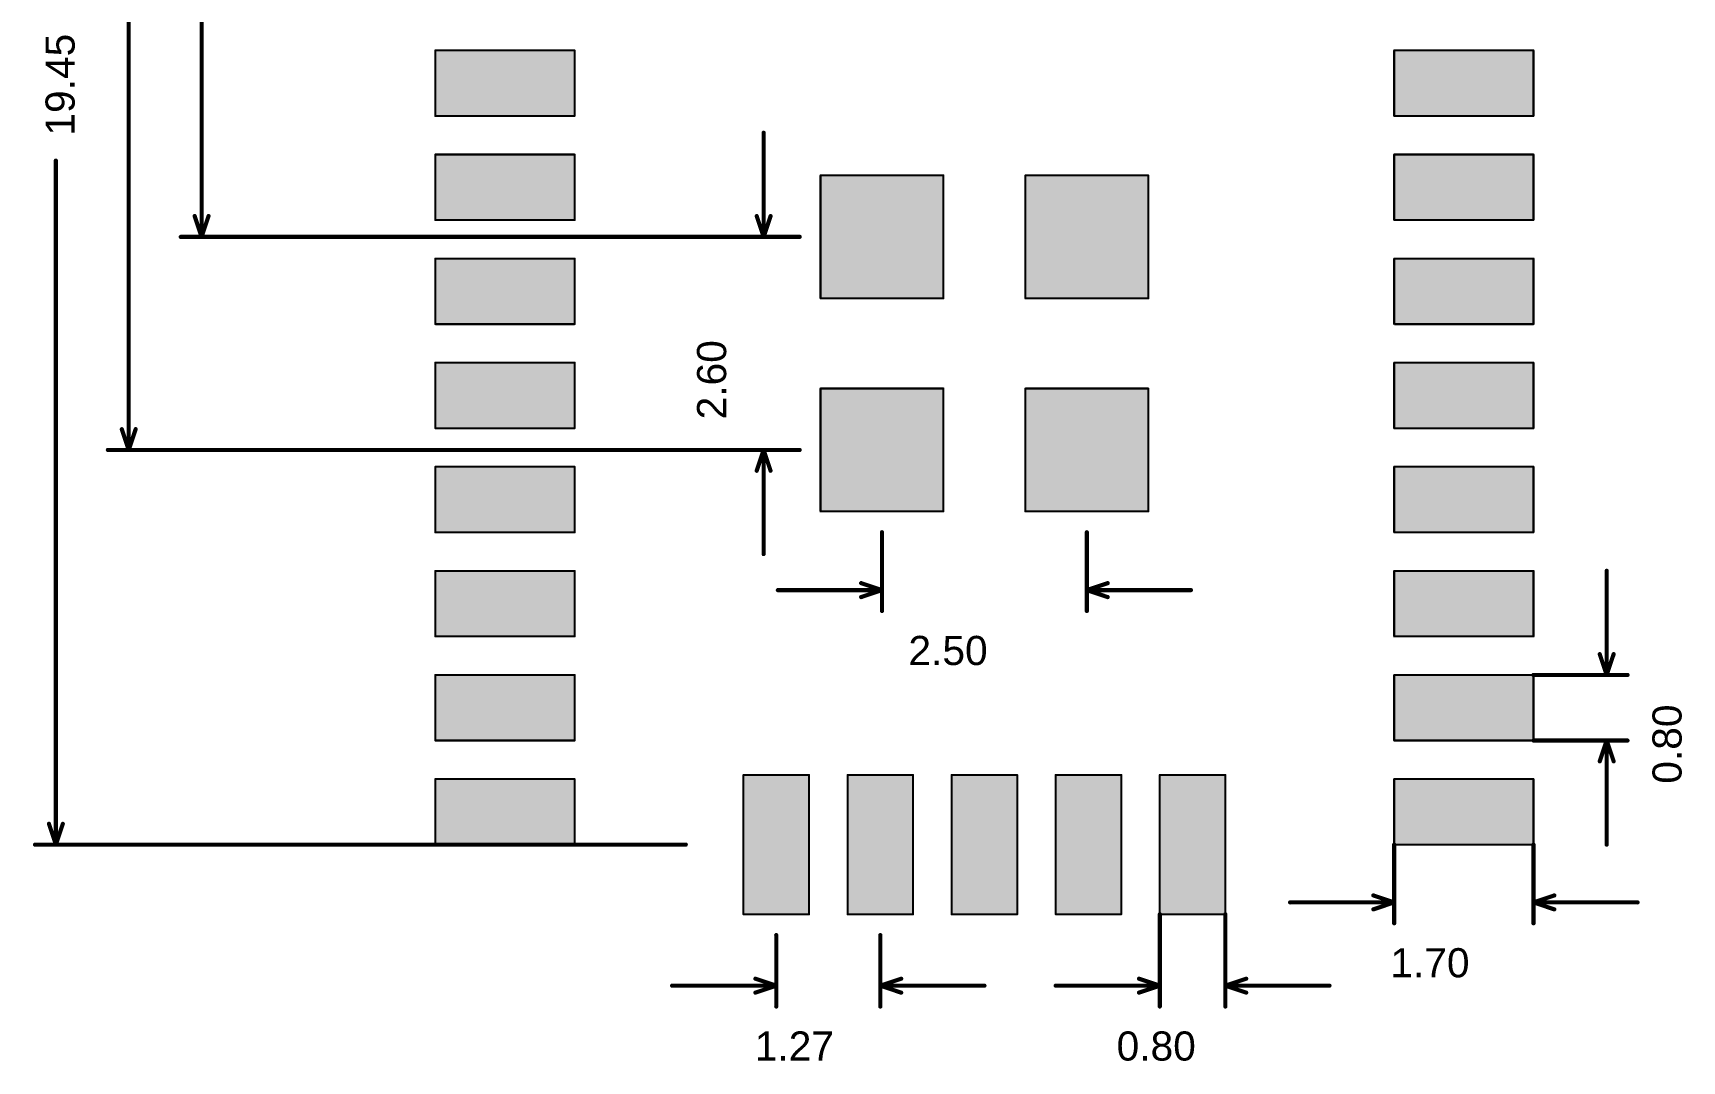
# Model space of a CAD drawing. Header units: inches. Extents: x -5.4 to 14.8, y -22.9 to 3.6.
# Drawn here: x -5.36 to 14.76, y -22.89 to -10.35 of the extents above; entities that cross this region are included whole.
import ezdxf

# ---------------------------------------------------------------- set-up
doc = ezdxf.new("R2010")
doc.units = ezdxf.units.IN
doc.layers.add('Mechanical 16', color=56, linetype='Continuous')
doc.layers.add('Top Layer', color=1, linetype='Continuous')
doc.styles.add('Arial', font='', dxfattribs={"height": 0.2})
doc.styles.get('Arial').set_extended_font_data('Arial')

msp = doc.modelspace()

# ---------------------------------------------------------------- hatches: boundary and pattern name
at = {"layer": 'Top Layer'}
for points in [[(-0.45, -10.56), (1.25, -10.56), (1.25, -11.36), (-0.45, -11.36)], [(12.95, -11.36), (11.25, -11.36), (11.25, -10.56), (12.95, -10.56)], [(-0.45, -11.83), (1.25, -11.83), (1.25, -12.63), (-0.45, -12.63)], [(12.95, -12.63), (11.25, -12.63), (11.25, -11.83), (12.95, -11.83)], [(4.25, -12.085), (5.75, -12.085), (5.75, -13.585), (4.25, -13.585)], [(6.75, -12.085), (8.25, -12.085), (8.25, -13.585), (6.75, -13.585)], [(-0.45, -13.1), (1.25, -13.1), (1.25, -13.9), (-0.45, -13.9)], [(12.95, -13.9), (11.25, -13.9), (11.25, -13.1), (12.95, -13.1)], [(-0.45, -14.37), (1.25, -14.37), (1.25, -15.17), (-0.45, -15.17)], [(12.95, -15.17), (11.25, -15.17), (11.25, -14.37), (12.95, -14.37)], [(4.25, -14.685), (5.75, -14.685), (5.75, -16.185), (4.25, -16.185)], [(6.75, -14.685), (8.25, -14.685), (8.25, -16.185), (6.75, -16.185)], [(-0.45, -15.64), (1.25, -15.64), (1.25, -16.44), (-0.45, -16.44)], [(12.95, -16.44), (11.25, -16.44), (11.25, -15.64), (12.95, -15.64)], [(-0.45, -16.91), (1.25, -16.91), (1.25, -17.71), (-0.45, -17.71)], [(12.95, -17.71), (11.25, -17.71), (11.25, -16.91), (12.95, -16.91)], [(-0.45, -18.18), (1.25, -18.18), (1.25, -18.98), (-0.45, -18.98)], [(12.95, -18.98), (11.25, -18.98), (11.25, -18.18), (12.95, -18.18)], [(-0.45, -19.45), (1.25, -19.45), (1.25, -20.25), (-0.45, -20.25)], [(3.31, -21.1), (3.31, -19.4), (4.11, -19.4), (4.11, -21.1)], [(4.58, -21.1), (4.58, -19.4), (5.38, -19.4), (5.38, -21.1)], [(5.85, -21.1), (5.85, -19.4), (6.65, -19.4), (6.65, -21.1)], [(7.12, -21.1), (7.12, -19.4), (7.92, -19.4), (7.92, -21.1)], [(8.39, -21.1), (8.39, -19.4), (9.19, -19.4), (9.19, -21.1)], [(12.95, -20.25), (11.25, -20.25), (11.25, -19.45), (12.95, -19.45)]]:
    msp.add_hatch(color=1, dxfattribs=at).paths.add_polyline_path(points)

# ---------------------------------------------------------------- linework, layer by layer
at = {"layer": 'Mechanical 16'}
for points, const_width in [([(-3.302, -12.835), (-3.302, -8.197)], 0.0508), ([(-4.191, -15.435), (-4.191, -9.497)], 0.0508), ([(-0.45, -11.36), (-0.45, -10.56)], 0.025), ([(-0.45, -10.56), (1.25, -10.56)], 0.025), ([(1.25, -11.36), (1.25, -10.56)], 0.025), ([(11.25, -10.56), (12.95, -10.56)], 0.025), ([(11.25, -11.36), (11.25, -10.56)], 0.025), ([(12.95, -11.36), (12.95, -10.56)], 0.025), ([(-0.45, -11.36), (1.25, -11.36)], 0.025), ([(11.25, -11.36), (12.95, -11.36)], 0.025), ([(3.556, -12.835), (3.556, -11.565)], 0.0508), ([(-0.45, -12.63), (-0.45, -11.83)], 0.025), ([(-0.45, -11.83), (1.25, -11.83)], 0.025), ([(1.25, -12.63), (1.25, -11.83)], 0.025), ([(11.25, -11.83), (12.95, -11.83)], 0.025), ([(11.25, -12.63), (11.25, -11.83)], 0.025), ([(12.95, -12.63), (12.95, -11.83)], 0.025), ([(-5.08, -20.25), (-5.08, -11.905)], 0.0508), ([(4.25, -12.085), (5.75, -12.085)], 0.025), ([(4.25, -13.585), (4.25, -12.085)], 0.025), ([(5.75, -13.585), (5.75, -12.085)], 0.025), ([(6.75, -13.585), (6.75, -12.085)], 0.025), ([(6.75, -12.085), (8.25, -12.085)], 0.025), ([(8.25, -13.585), (8.25, -12.085)], 0.025), ([(-3.387, -12.581), (-3.302, -12.835)], 0.0508), ([(-3.302, -12.835), (-3.217, -12.581)], 0.0508), ([(-0.45, -12.63), (1.25, -12.63)], 0.025), ([(3.471, -12.581), (3.556, -12.835)], 0.0508), ([(3.556, -12.835), (3.641, -12.581)], 0.0508), ([(11.25, -12.63), (12.95, -12.63)], 0.025), ([(-3.556, -12.835), (3.996, -12.835)], 0.0508), ([(3.302, -12.835), (3.996, -12.835)], 0.0508), ([(-0.45, -13.9), (-0.45, -13.1)], 0.025), ([(-0.45, -13.1), (1.25, -13.1)], 0.025), ([(1.25, -13.9), (1.25, -13.1)], 0.025), ([(11.25, -13.1), (12.95, -13.1)], 0.025), ([(11.25, -13.9), (11.25, -13.1)], 0.025), ([(12.95, -13.9), (12.95, -13.1)], 0.025), ([(4.25, -13.585), (5.75, -13.585)], 0.025), ([(6.75, -13.585), (8.25, -13.585)], 0.025), ([(-0.45, -13.9), (1.25, -13.9)], 0.025), ([(11.25, -13.9), (12.95, -13.9)], 0.025), ([(-0.45, -15.17), (-0.45, -14.37)], 0.025), ([(-0.45, -14.37), (1.25, -14.37)], 0.025), ([(1.25, -15.17), (1.25, -14.37)], 0.025), ([(11.25, -14.37), (12.95, -14.37)], 0.025), ([(11.25, -15.17), (11.25, -14.37)], 0.025), ([(12.95, -15.17), (12.95, -14.37)], 0.025), ([(4.25, -16.185), (4.25, -14.685)], 0.025), ([(4.25, -14.685), (5.75, -14.685)], 0.025), ([(5.75, -16.185), (5.75, -14.685)], 0.025), ([(6.75, -16.185), (6.75, -14.685)], 0.025), ([(6.75, -14.685), (8.25, -14.685)], 0.025), ([(8.25, -16.185), (8.25, -14.685)], 0.025), ([(-4.276, -15.181), (-4.191, -15.435)], 0.0508), ([(-4.191, -15.435), (-4.106, -15.181)], 0.0508), ([(-0.45, -15.17), (1.25, -15.17)], 0.025), ([(11.25, -15.17), (12.95, -15.17)], 0.025), ([(-4.445, -15.435), (3.996, -15.435)], 0.0508), ([(3.302, -15.435), (3.996, -15.435)], 0.0508), ([(3.471, -15.689), (3.556, -15.435)], 0.0508), ([(3.556, -16.705), (3.556, -15.435)], 0.0508), ([(3.556, -15.435), (3.641, -15.689)], 0.0508), ([(-0.45, -16.44), (-0.45, -15.64)], 0.025), ([(-0.45, -15.64), (1.25, -15.64)], 0.025), ([(1.25, -16.44), (1.25, -15.64)], 0.025), ([(11.25, -15.64), (12.95, -15.64)], 0.025), ([(11.25, -16.44), (11.25, -15.64)], 0.025), ([(12.95, -16.44), (12.95, -15.64)], 0.025), ([(4.25, -16.185), (5.75, -16.185)], 0.025), ([(6.75, -16.185), (8.25, -16.185)], 0.025), ([(-0.45, -16.44), (1.25, -16.44)], 0.025), ([(5, -17.399), (5, -16.439)], 0.0508), ([(7.5, -17.399), (7.5, -16.439)], 0.0508), ([(11.25, -16.44), (12.95, -16.44)], 0.025), ([(-0.45, -17.71), (-0.45, -16.91)], 0.025), ([(-0.45, -16.91), (1.25, -16.91)], 0.025), ([(1.25, -17.71), (1.25, -16.91)], 0.025), ([(11.25, -16.91), (12.95, -16.91)], 0.025), ([(11.25, -17.71), (11.25, -16.91)], 0.025), ([(12.95, -17.71), (12.95, -16.91)], 0.025), ([(13.843, -18.18), (13.843, -16.91)], 0.0508), ([(4.746, -17.06), (5, -17.145)], 0.0508), ([(7.5, -17.145), (7.754, -17.06)], 0.0508), ([(3.73, -17.145), (5, -17.145)], 0.0508), ([(4.746, -17.23), (5, -17.145)], 0.0508), ([(7.5, -17.145), (8.77, -17.145)], 0.0508), ([(7.5, -17.145), (7.754, -17.23)], 0.0508), ([(-0.45, -17.71), (1.25, -17.71)], 0.025), ([(11.25, -17.71), (12.95, -17.71)], 0.025), ([(13.758, -17.926), (13.843, -18.18)], 0.0508), ([(13.843, -18.18), (13.928, -17.926)], 0.0508), ([(-0.45, -18.98), (-0.45, -18.18)], 0.025), ([(-0.45, -18.18), (1.25, -18.18)], 0.025), ([(1.25, -18.98), (1.25, -18.18)], 0.025), ([(11.25, -18.18), (12.95, -18.18)], 0.025), ([(11.25, -18.98), (11.25, -18.18)], 0.025), ([(12.95, -18.18), (14.097, -18.18)], 0.0508), ([(12.95, -18.98), (12.95, -18.18)], 0.025), ([(-0.45, -18.98), (1.25, -18.98)], 0.025), ([(11.25, -18.98), (12.95, -18.98)], 0.025), ([(12.95, -18.98), (14.097, -18.98)], 0.0508), ([(13.758, -19.234), (13.843, -18.98)], 0.0508), ([(13.843, -20.25), (13.843, -18.98)], 0.0508), ([(13.843, -18.98), (13.928, -19.234)], 0.0508), ([(-0.45, -20.25), (-0.45, -19.45)], 0.025), ([(-0.45, -19.45), (1.25, -19.45)], 0.025), ([(1.25, -20.25), (1.25, -19.45)], 0.025), ([(3.31, -21.1), (3.31, -19.4)], 0.025), ([(3.31, -19.4), (4.11, -19.4)], 0.025), ([(4.11, -21.1), (4.11, -19.4)], 0.025), ([(4.58, -21.1), (4.58, -19.4)], 0.025), ([(4.58, -19.4), (5.38, -19.4)], 0.025), ([(5.38, -21.1), (5.38, -19.4)], 0.025), ([(5.85, -21.1), (5.85, -19.4)], 0.025), ([(5.85, -19.4), (6.65, -19.4)], 0.025), ([(6.65, -21.1), (6.65, -19.4)], 0.025), ([(7.12, -21.1), (7.12, -19.4)], 0.025), ([(7.12, -19.4), (7.92, -19.4)], 0.025), ([(7.92, -21.1), (7.92, -19.4)], 0.025), ([(8.39, -21.1), (8.39, -19.4)], 0.025), ([(8.39, -19.4), (9.19, -19.4)], 0.025), ([(9.19, -21.1), (9.19, -19.4)], 0.025), ([(11.25, -19.45), (12.95, -19.45)], 0.025), ([(11.25, -20.25), (11.25, -19.45)], 0.025), ([(12.95, -20.25), (12.95, -19.45)], 0.025), ([(-5.165, -19.996), (-5.08, -20.25)], 0.0508), ([(-5.08, -20.25), (-4.995, -19.996)], 0.0508), ([(-5.334, -20.25), (2.606, -20.25)], 0.0508), ([(-0.45, -20.25), (1.25, -20.25)], 0.025), ([(11.25, -21.209), (11.25, -20.25)], 0.0508), ([(11.25, -20.25), (12.95, -20.25)], 0.025), ([(12.95, -21.209), (12.95, -20.25)], 0.0508), ([(10.996, -20.87), (11.25, -20.955)], 0.0508), ([(12.95, -20.955), (13.204, -20.87)], 0.0508), ([(3.31, -21.1), (4.11, -21.1)], 0.025), ([(4.58, -21.1), (5.38, -21.1)], 0.025), ([(5.85, -21.1), (6.65, -21.1)], 0.025), ([(7.12, -21.1), (7.92, -21.1)], 0.025), ([(8.39, -22.225), (8.39, -21.1)], 0.0508), ([(8.39, -21.1), (9.19, -21.1)], 0.025), ([(9.19, -22.225), (9.19, -21.1)], 0.0508), ([(9.98, -20.955), (11.25, -20.955)], 0.0508), ([(10.996, -21.04), (11.25, -20.955)], 0.0508), ([(12.95, -20.955), (14.22, -20.955)], 0.0508), ([(12.95, -20.955), (13.204, -21.04)], 0.0508), ([(3.71, -22.225), (3.71, -21.354)], 0.0508), ([(4.98, -22.225), (4.98, -21.354)], 0.0508), ([(3.456, -21.886), (3.71, -21.971)], 0.0508), ([(4.98, -21.971), (5.234, -21.886)], 0.0508), ([(8.136, -21.886), (8.39, -21.971)], 0.0508), ([(9.19, -21.971), (9.444, -21.886)], 0.0508), ([(2.44, -21.971), (3.71, -21.971)], 0.0508), ([(3.456, -22.056), (3.71, -21.971)], 0.0508), ([(4.98, -21.971), (6.25, -21.971)], 0.0508), ([(4.98, -21.971), (5.234, -22.056)], 0.0508), ([(7.12, -21.971), (8.39, -21.971)], 0.0508), ([(8.136, -22.056), (8.39, -21.971)], 0.0508), ([(9.19, -21.971), (10.46, -21.971)], 0.0508), ([(9.19, -21.971), (9.444, -22.056)], 0.0508)]:
    msp.add_lwpolyline(points, dxfattribs=dict(at, const_width=const_width))
for points, const_width in [([(-0.456, -10.56, 1), (-0.444, -10.56, 1)], 0.0125), ([(-0.456, -10.56, 1), (-0.444, -10.56, 1)], 0.0125), ([(1.244, -10.56, 1), (1.256, -10.56, 1)], 0.0125), ([(1.244, -10.56, 1), (1.256, -10.56, 1)], 0.0125), ([(11.244, -10.56, 1), (11.256, -10.56, 1)], 0.0125), ([(11.244, -10.56, 1), (11.256, -10.56, 1)], 0.0125), ([(12.944, -10.56, 1), (12.956, -10.56, 1)], 0.0125), ([(12.944, -10.56, 1), (12.956, -10.56, 1)], 0.0125), ([(-0.456, -11.36, 1), (-0.444, -11.36, 1)], 0.0125), ([(-0.456, -11.36, 1), (-0.444, -11.36, 1)], 0.0125), ([(1.244, -11.36, 1), (1.256, -11.36, 1)], 0.0125), ([(1.244, -11.36, 1), (1.256, -11.36, 1)], 0.0125), ([(11.244, -11.36, 1), (11.256, -11.36, 1)], 0.0125), ([(11.244, -11.36, 1), (11.256, -11.36, 1)], 0.0125), ([(12.944, -11.36, 1), (12.956, -11.36, 1)], 0.0125), ([(12.944, -11.36, 1), (12.956, -11.36, 1)], 0.0125), ([(3.543, -11.565, 1), (3.569, -11.565, 1)], 0.0254), ([(-0.456, -11.83, 1), (-0.444, -11.83, 1)], 0.0125), ([(-0.456, -11.83, 1), (-0.444, -11.83, 1)], 0.0125), ([(1.244, -11.83, 1), (1.256, -11.83, 1)], 0.0125), ([(1.244, -11.83, 1), (1.256, -11.83, 1)], 0.0125), ([(11.244, -11.83, 1), (11.256, -11.83, 1)], 0.0125), ([(11.244, -11.83, 1), (11.256, -11.83, 1)], 0.0125), ([(12.944, -11.83, 1), (12.956, -11.83, 1)], 0.0125), ([(12.944, -11.83, 1), (12.956, -11.83, 1)], 0.0125), ([(-5.093, -11.905, 1), (-5.067, -11.905, 1)], 0.0254), ([(4.244, -12.085, 1), (4.256, -12.085, 1)], 0.0125), ([(4.244, -12.085, 1), (4.256, -12.085, 1)], 0.0125), ([(5.744, -12.085, 1), (5.756, -12.085, 1)], 0.0125), ([(5.744, -12.085, 1), (5.756, -12.085, 1)], 0.0125), ([(6.744, -12.085, 1), (6.756, -12.085, 1)], 0.0125), ([(6.744, -12.085, 1), (6.756, -12.085, 1)], 0.0125), ([(8.244, -12.085, 1), (8.256, -12.085, 1)], 0.0125), ([(8.244, -12.085, 1), (8.256, -12.085, 1)], 0.0125), ([(-3.399, -12.581, 1), (-3.374, -12.581, 1)], 0.0254), ([(-3.23, -12.581, 1), (-3.205, -12.581, 1)], 0.0254), ([(-0.456, -12.63, 1), (-0.444, -12.63, 1)], 0.0125), ([(-0.456, -12.63, 1), (-0.444, -12.63, 1)], 0.0125), ([(1.244, -12.63, 1), (1.256, -12.63, 1)], 0.0125), ([(1.244, -12.63, 1), (1.256, -12.63, 1)], 0.0125), ([(3.459, -12.581, 1), (3.484, -12.581, 1)], 0.0254), ([(3.628, -12.581, 1), (3.653, -12.581, 1)], 0.0254), ([(11.244, -12.63, 1), (11.256, -12.63, 1)], 0.0125), ([(11.244, -12.63, 1), (11.256, -12.63, 1)], 0.0125), ([(12.944, -12.63, 1), (12.956, -12.63, 1)], 0.0125), ([(12.944, -12.63, 1), (12.956, -12.63, 1)], 0.0125), ([(-3.569, -12.835, 1), (-3.543, -12.835, 1)], 0.0254), ([(-3.315, -12.835, 1), (-3.289, -12.835, 1)], 0.0254), ([(-3.315, -12.835, 1), (-3.289, -12.835, 1)], 0.0254), ([(-3.315, -12.835, 1), (-3.289, -12.835, 1)], 0.0254), ([(3.289, -12.835, 1), (3.315, -12.835, 1)], 0.0254), ([(3.543, -12.835, 1), (3.569, -12.835, 1)], 0.0254), ([(3.543, -12.835, 1), (3.569, -12.835, 1)], 0.0254), ([(3.543, -12.835, 1), (3.569, -12.835, 1)], 0.0254), ([(3.983, -12.835, 1), (4.009, -12.835, 1)], 0.0254), ([(3.983, -12.835, 1), (4.009, -12.835, 1)], 0.0254), ([(-0.456, -13.1, 1), (-0.444, -13.1, 1)], 0.0125), ([(-0.456, -13.1, 1), (-0.444, -13.1, 1)], 0.0125), ([(1.244, -13.1, 1), (1.256, -13.1, 1)], 0.0125), ([(1.244, -13.1, 1), (1.256, -13.1, 1)], 0.0125), ([(11.244, -13.1, 1), (11.256, -13.1, 1)], 0.0125), ([(11.244, -13.1, 1), (11.256, -13.1, 1)], 0.0125), ([(12.944, -13.1, 1), (12.956, -13.1, 1)], 0.0125), ([(12.944, -13.1, 1), (12.956, -13.1, 1)], 0.0125), ([(4.244, -13.585, 1), (4.256, -13.585, 1)], 0.0125), ([(4.244, -13.585, 1), (4.256, -13.585, 1)], 0.0125), ([(5.744, -13.585, 1), (5.756, -13.585, 1)], 0.0125), ([(5.744, -13.585, 1), (5.756, -13.585, 1)], 0.0125), ([(6.744, -13.585, 1), (6.756, -13.585, 1)], 0.0125), ([(6.744, -13.585, 1), (6.756, -13.585, 1)], 0.0125), ([(8.244, -13.585, 1), (8.256, -13.585, 1)], 0.0125), ([(8.244, -13.585, 1), (8.256, -13.585, 1)], 0.0125), ([(-0.456, -13.9, 1), (-0.444, -13.9, 1)], 0.0125), ([(-0.456, -13.9, 1), (-0.444, -13.9, 1)], 0.0125), ([(1.244, -13.9, 1), (1.256, -13.9, 1)], 0.0125), ([(1.244, -13.9, 1), (1.256, -13.9, 1)], 0.0125), ([(11.244, -13.9, 1), (11.256, -13.9, 1)], 0.0125), ([(11.244, -13.9, 1), (11.256, -13.9, 1)], 0.0125), ([(12.944, -13.9, 1), (12.956, -13.9, 1)], 0.0125), ([(12.944, -13.9, 1), (12.956, -13.9, 1)], 0.0125), ([(-0.456, -14.37, 1), (-0.444, -14.37, 1)], 0.0125), ([(-0.456, -14.37, 1), (-0.444, -14.37, 1)], 0.0125), ([(1.244, -14.37, 1), (1.256, -14.37, 1)], 0.0125), ([(1.244, -14.37, 1), (1.256, -14.37, 1)], 0.0125), ([(11.244, -14.37, 1), (11.256, -14.37, 1)], 0.0125), ([(11.244, -14.37, 1), (11.256, -14.37, 1)], 0.0125), ([(12.944, -14.37, 1), (12.956, -14.37, 1)], 0.0125), ([(12.944, -14.37, 1), (12.956, -14.37, 1)], 0.0125), ([(4.244, -14.685, 1), (4.256, -14.685, 1)], 0.0125), ([(4.244, -14.685, 1), (4.256, -14.685, 1)], 0.0125), ([(5.744, -14.685, 1), (5.756, -14.685, 1)], 0.0125), ([(5.744, -14.685, 1), (5.756, -14.685, 1)], 0.0125), ([(6.744, -14.685, 1), (6.756, -14.685, 1)], 0.0125), ([(6.744, -14.685, 1), (6.756, -14.685, 1)], 0.0125), ([(8.244, -14.685, 1), (8.256, -14.685, 1)], 0.0125), ([(8.244, -14.685, 1), (8.256, -14.685, 1)], 0.0125), ([(-4.288, -15.181, 1), (-4.263, -15.181, 1)], 0.0254), ([(-4.119, -15.181, 1), (-4.094, -15.181, 1)], 0.0254), ([(-0.456, -15.17, 1), (-0.444, -15.17, 1)], 0.0125), ([(-0.456, -15.17, 1), (-0.444, -15.17, 1)], 0.0125), ([(1.244, -15.17, 1), (1.256, -15.17, 1)], 0.0125), ([(1.244, -15.17, 1), (1.256, -15.17, 1)], 0.0125), ([(11.244, -15.17, 1), (11.256, -15.17, 1)], 0.0125), ([(11.244, -15.17, 1), (11.256, -15.17, 1)], 0.0125), ([(12.944, -15.17, 1), (12.956, -15.17, 1)], 0.0125), ([(12.944, -15.17, 1), (12.956, -15.17, 1)], 0.0125), ([(-4.458, -15.435, 1), (-4.432, -15.435, 1)], 0.0254), ([(-4.204, -15.435, 1), (-4.178, -15.435, 1)], 0.0254), ([(-4.204, -15.435, 1), (-4.178, -15.435, 1)], 0.0254), ([(-4.204, -15.435, 1), (-4.178, -15.435, 1)], 0.0254), ([(3.289, -15.435, 1), (3.315, -15.435, 1)], 0.0254), ([(3.543, -15.435, 1), (3.569, -15.435, 1)], 0.0254), ([(3.543, -15.435, 1), (3.569, -15.435, 1)], 0.0254), ([(3.543, -15.435, 1), (3.569, -15.435, 1)], 0.0254), ([(3.983, -15.435, 1), (4.009, -15.435, 1)], 0.0254), ([(3.983, -15.435, 1), (4.009, -15.435, 1)], 0.0254), ([(-0.456, -15.64, 1), (-0.444, -15.64, 1)], 0.0125), ([(-0.456, -15.64, 1), (-0.444, -15.64, 1)], 0.0125), ([(1.244, -15.64, 1), (1.256, -15.64, 1)], 0.0125), ([(1.244, -15.64, 1), (1.256, -15.64, 1)], 0.0125), ([(3.459, -15.689, 1), (3.484, -15.689, 1)], 0.0254), ([(3.628, -15.689, 1), (3.653, -15.689, 1)], 0.0254), ([(11.244, -15.64, 1), (11.256, -15.64, 1)], 0.0125), ([(11.244, -15.64, 1), (11.256, -15.64, 1)], 0.0125), ([(12.944, -15.64, 1), (12.956, -15.64, 1)], 0.0125), ([(12.944, -15.64, 1), (12.956, -15.64, 1)], 0.0125), ([(4.244, -16.185, 1), (4.256, -16.185, 1)], 0.0125), ([(4.244, -16.185, 1), (4.256, -16.185, 1)], 0.0125), ([(5.744, -16.185, 1), (5.756, -16.185, 1)], 0.0125), ([(5.744, -16.185, 1), (5.756, -16.185, 1)], 0.0125), ([(6.744, -16.185, 1), (6.756, -16.185, 1)], 0.0125), ([(6.744, -16.185, 1), (6.756, -16.185, 1)], 0.0125), ([(8.244, -16.185, 1), (8.256, -16.185, 1)], 0.0125), ([(8.244, -16.185, 1), (8.256, -16.185, 1)], 0.0125), ([(-0.456, -16.44, 1), (-0.444, -16.44, 1)], 0.0125), ([(-0.456, -16.44, 1), (-0.444, -16.44, 1)], 0.0125), ([(1.244, -16.44, 1), (1.256, -16.44, 1)], 0.0125), ([(1.244, -16.44, 1), (1.256, -16.44, 1)], 0.0125), ([(4.987, -16.439, 1), (5.013, -16.439, 1)], 0.0254), ([(7.487, -16.439, 1), (7.513, -16.439, 1)], 0.0254), ([(11.244, -16.44, 1), (11.256, -16.44, 1)], 0.0125), ([(11.244, -16.44, 1), (11.256, -16.44, 1)], 0.0125), ([(12.944, -16.44, 1), (12.956, -16.44, 1)], 0.0125), ([(12.944, -16.44, 1), (12.956, -16.44, 1)], 0.0125), ([(3.543, -16.705, 1), (3.569, -16.705, 1)], 0.0254), ([(-0.456, -16.91, 1), (-0.444, -16.91, 1)], 0.0125), ([(-0.456, -16.91, 1), (-0.444, -16.91, 1)], 0.0125), ([(1.244, -16.91, 1), (1.256, -16.91, 1)], 0.0125), ([(1.244, -16.91, 1), (1.256, -16.91, 1)], 0.0125), ([(11.244, -16.91, 1), (11.256, -16.91, 1)], 0.0125), ([(11.244, -16.91, 1), (11.256, -16.91, 1)], 0.0125), ([(12.944, -16.91, 1), (12.956, -16.91, 1)], 0.0125), ([(12.944, -16.91, 1), (12.956, -16.91, 1)], 0.0125), ([(13.83, -16.91, 1), (13.856, -16.91, 1)], 0.0254), ([(4.733, -17.06, 1), (4.759, -17.06, 1)], 0.0254), ([(7.741, -17.06, 1), (7.767, -17.06, 1)], 0.0254), ([(3.717, -17.145, 1), (3.743, -17.145, 1)], 0.0254), ([(4.733, -17.23, 1), (4.759, -17.23, 1)], 0.0254), ([(4.987, -17.145, 1), (5.013, -17.145, 1)], 0.0254), ([(4.987, -17.145, 1), (5.013, -17.145, 1)], 0.0254), ([(4.987, -17.145, 1), (5.013, -17.145, 1)], 0.0254), ([(7.487, -17.145, 1), (7.513, -17.145, 1)], 0.0254), ([(7.487, -17.145, 1), (7.513, -17.145, 1)], 0.0254), ([(7.487, -17.145, 1), (7.513, -17.145, 1)], 0.0254), ([(7.741, -17.23, 1), (7.767, -17.23, 1)], 0.0254), ([(8.757, -17.145, 1), (8.783, -17.145, 1)], 0.0254), ([(4.987, -17.399, 1), (5.013, -17.399, 1)], 0.0254), ([(7.487, -17.399, 1), (7.513, -17.399, 1)], 0.0254), ([(-0.456, -17.71, 1), (-0.444, -17.71, 1)], 0.0125), ([(-0.456, -17.71, 1), (-0.444, -17.71, 1)], 0.0125), ([(1.244, -17.71, 1), (1.256, -17.71, 1)], 0.0125), ([(1.244, -17.71, 1), (1.256, -17.71, 1)], 0.0125), ([(11.244, -17.71, 1), (11.256, -17.71, 1)], 0.0125), ([(11.244, -17.71, 1), (11.256, -17.71, 1)], 0.0125), ([(12.944, -17.71, 1), (12.956, -17.71, 1)], 0.0125), ([(12.944, -17.71, 1), (12.956, -17.71, 1)], 0.0125), ([(13.746, -17.926, 1), (13.771, -17.926, 1)], 0.0254), ([(13.915, -17.926, 1), (13.94, -17.926, 1)], 0.0254), ([(-0.456, -18.18, 1), (-0.444, -18.18, 1)], 0.0125), ([(-0.456, -18.18, 1), (-0.444, -18.18, 1)], 0.0125), ([(1.244, -18.18, 1), (1.256, -18.18, 1)], 0.0125), ([(1.244, -18.18, 1), (1.256, -18.18, 1)], 0.0125), ([(11.244, -18.18, 1), (11.256, -18.18, 1)], 0.0125), ([(11.244, -18.18, 1), (11.256, -18.18, 1)], 0.0125), ([(12.937, -18.18, 1), (12.963, -18.18, 1)], 0.0254), ([(12.944, -18.18, 1), (12.956, -18.18, 1)], 0.0125), ([(12.944, -18.18, 1), (12.956, -18.18, 1)], 0.0125), ([(13.83, -18.18, 1), (13.856, -18.18, 1)], 0.0254), ([(13.83, -18.18, 1), (13.856, -18.18, 1)], 0.0254), ([(13.83, -18.18, 1), (13.856, -18.18, 1)], 0.0254), ([(14.084, -18.18, 1), (14.11, -18.18, 1)], 0.0254), ([(-0.456, -18.98, 1), (-0.444, -18.98, 1)], 0.0125), ([(-0.456, -18.98, 1), (-0.444, -18.98, 1)], 0.0125), ([(1.244, -18.98, 1), (1.256, -18.98, 1)], 0.0125), ([(1.244, -18.98, 1), (1.256, -18.98, 1)], 0.0125), ([(11.244, -18.98, 1), (11.256, -18.98, 1)], 0.0125), ([(11.244, -18.98, 1), (11.256, -18.98, 1)], 0.0125), ([(12.937, -18.98, 1), (12.963, -18.98, 1)], 0.0254), ([(12.944, -18.98, 1), (12.956, -18.98, 1)], 0.0125), ([(12.944, -18.98, 1), (12.956, -18.98, 1)], 0.0125), ([(13.83, -18.98, 1), (13.856, -18.98, 1)], 0.0254), ([(13.83, -18.98, 1), (13.856, -18.98, 1)], 0.0254), ([(13.83, -18.98, 1), (13.856, -18.98, 1)], 0.0254), ([(14.084, -18.98, 1), (14.11, -18.98, 1)], 0.0254), ([(13.746, -19.234, 1), (13.771, -19.234, 1)], 0.0254), ([(13.915, -19.234, 1), (13.94, -19.234, 1)], 0.0254), ([(-0.456, -19.45, 1), (-0.444, -19.45, 1)], 0.0125), ([(-0.456, -19.45, 1), (-0.444, -19.45, 1)], 0.0125), ([(1.244, -19.45, 1), (1.256, -19.45, 1)], 0.0125), ([(1.244, -19.45, 1), (1.256, -19.45, 1)], 0.0125), ([(3.304, -19.4, 1), (3.316, -19.4, 1)], 0.0125), ([(3.304, -19.4, 1), (3.316, -19.4, 1)], 0.0125), ([(4.104, -19.4, 1), (4.116, -19.4, 1)], 0.0125), ([(4.104, -19.4, 1), (4.116, -19.4, 1)], 0.0125), ([(4.574, -19.4, 1), (4.586, -19.4, 1)], 0.0125), ([(4.574, -19.4, 1), (4.586, -19.4, 1)], 0.0125), ([(5.374, -19.4, 1), (5.386, -19.4, 1)], 0.0125), ([(5.374, -19.4, 1), (5.386, -19.4, 1)], 0.0125), ([(5.844, -19.4, 1), (5.856, -19.4, 1)], 0.0125), ([(5.844, -19.4, 1), (5.856, -19.4, 1)], 0.0125), ([(6.644, -19.4, 1), (6.656, -19.4, 1)], 0.0125), ([(6.644, -19.4, 1), (6.656, -19.4, 1)], 0.0125), ([(7.114, -19.4, 1), (7.126, -19.4, 1)], 0.0125), ([(7.114, -19.4, 1), (7.126, -19.4, 1)], 0.0125), ([(7.914, -19.4, 1), (7.926, -19.4, 1)], 0.0125), ([(7.914, -19.4, 1), (7.926, -19.4, 1)], 0.0125), ([(8.384, -19.4, 1), (8.396, -19.4, 1)], 0.0125), ([(8.384, -19.4, 1), (8.396, -19.4, 1)], 0.0125), ([(9.184, -19.4, 1), (9.196, -19.4, 1)], 0.0125), ([(9.184, -19.4, 1), (9.196, -19.4, 1)], 0.0125), ([(11.244, -19.45, 1), (11.256, -19.45, 1)], 0.0125), ([(11.244, -19.45, 1), (11.256, -19.45, 1)], 0.0125), ([(12.944, -19.45, 1), (12.956, -19.45, 1)], 0.0125), ([(12.944, -19.45, 1), (12.956, -19.45, 1)], 0.0125), ([(-5.177, -19.996, 1), (-5.152, -19.996, 1)], 0.0254), ([(-5.008, -19.996, 1), (-4.983, -19.996, 1)], 0.0254), ([(-5.347, -20.25, 1), (-5.321, -20.25, 1)], 0.0254), ([(-5.093, -20.25, 1), (-5.067, -20.25, 1)], 0.0254), ([(-5.093, -20.25, 1), (-5.067, -20.25, 1)], 0.0254), ([(-5.093, -20.25, 1), (-5.067, -20.25, 1)], 0.0254), ([(-0.456, -20.25, 1), (-0.444, -20.25, 1)], 0.0125), ([(-0.456, -20.25, 1), (-0.444, -20.25, 1)], 0.0125), ([(1.244, -20.25, 1), (1.256, -20.25, 1)], 0.0125), ([(1.244, -20.25, 1), (1.256, -20.25, 1)], 0.0125), ([(2.593, -20.25, 1), (2.619, -20.25, 1)], 0.0254), ([(11.237, -20.25, 1), (11.263, -20.25, 1)], 0.0254), ([(11.244, -20.25, 1), (11.256, -20.25, 1)], 0.0125), ([(11.244, -20.25, 1), (11.256, -20.25, 1)], 0.0125), ([(12.937, -20.25, 1), (12.963, -20.25, 1)], 0.0254), ([(12.944, -20.25, 1), (12.956, -20.25, 1)], 0.0125), ([(12.944, -20.25, 1), (12.956, -20.25, 1)], 0.0125), ([(13.83, -20.25, 1), (13.856, -20.25, 1)], 0.0254), ([(10.983, -20.87, 1), (11.009, -20.87, 1)], 0.0254), ([(13.191, -20.87, 1), (13.217, -20.87, 1)], 0.0254), ([(3.304, -21.1, 1), (3.316, -21.1, 1)], 0.0125), ([(3.304, -21.1, 1), (3.316, -21.1, 1)], 0.0125), ([(4.104, -21.1, 1), (4.116, -21.1, 1)], 0.0125), ([(4.104, -21.1, 1), (4.116, -21.1, 1)], 0.0125), ([(4.574, -21.1, 1), (4.586, -21.1, 1)], 0.0125), ([(4.574, -21.1, 1), (4.586, -21.1, 1)], 0.0125), ([(5.374, -21.1, 1), (5.386, -21.1, 1)], 0.0125), ([(5.374, -21.1, 1), (5.386, -21.1, 1)], 0.0125), ([(5.844, -21.1, 1), (5.856, -21.1, 1)], 0.0125), ([(5.844, -21.1, 1), (5.856, -21.1, 1)], 0.0125), ([(6.644, -21.1, 1), (6.656, -21.1, 1)], 0.0125), ([(6.644, -21.1, 1), (6.656, -21.1, 1)], 0.0125), ([(7.114, -21.1, 1), (7.126, -21.1, 1)], 0.0125), ([(7.114, -21.1, 1), (7.126, -21.1, 1)], 0.0125), ([(7.914, -21.1, 1), (7.926, -21.1, 1)], 0.0125), ([(7.914, -21.1, 1), (7.926, -21.1, 1)], 0.0125), ([(8.377, -21.1, 1), (8.403, -21.1, 1)], 0.0254), ([(8.384, -21.1, 1), (8.396, -21.1, 1)], 0.0125), ([(8.384, -21.1, 1), (8.396, -21.1, 1)], 0.0125), ([(9.177, -21.1, 1), (9.203, -21.1, 1)], 0.0254), ([(9.184, -21.1, 1), (9.196, -21.1, 1)], 0.0125), ([(9.184, -21.1, 1), (9.196, -21.1, 1)], 0.0125), ([(9.967, -20.955, 1), (9.993, -20.955, 1)], 0.0254), ([(10.983, -21.04, 1), (11.009, -21.04, 1)], 0.0254), ([(11.237, -20.955, 1), (11.263, -20.955, 1)], 0.0254), ([(11.237, -20.955, 1), (11.263, -20.955, 1)], 0.0254), ([(11.237, -20.955, 1), (11.263, -20.955, 1)], 0.0254), ([(12.937, -20.955, 1), (12.963, -20.955, 1)], 0.0254), ([(12.937, -20.955, 1), (12.963, -20.955, 1)], 0.0254), ([(12.937, -20.955, 1), (12.963, -20.955, 1)], 0.0254), ([(13.191, -21.04, 1), (13.217, -21.04, 1)], 0.0254), ([(14.207, -20.955, 1), (14.233, -20.955, 1)], 0.0254), ([(3.697, -21.354, 1), (3.723, -21.354, 1)], 0.0254), ([(4.967, -21.354, 1), (4.993, -21.354, 1)], 0.0254), ([(11.237, -21.209, 1), (11.263, -21.209, 1)], 0.0254), ([(12.937, -21.209, 1), (12.963, -21.209, 1)], 0.0254), ([(3.443, -21.886, 1), (3.469, -21.886, 1)], 0.0254), ([(5.221, -21.886, 1), (5.247, -21.886, 1)], 0.0254), ([(8.123, -21.886, 1), (8.149, -21.886, 1)], 0.0254), ([(9.431, -21.886, 1), (9.457, -21.886, 1)], 0.0254), ([(2.427, -21.971, 1), (2.453, -21.971, 1)], 0.0254), ([(3.443, -22.056, 1), (3.469, -22.056, 1)], 0.0254), ([(3.697, -21.971, 1), (3.723, -21.971, 1)], 0.0254), ([(3.697, -21.971, 1), (3.723, -21.971, 1)], 0.0254), ([(3.697, -21.971, 1), (3.723, -21.971, 1)], 0.0254), ([(4.967, -21.971, 1), (4.993, -21.971, 1)], 0.0254), ([(4.967, -21.971, 1), (4.993, -21.971, 1)], 0.0254), ([(4.967, -21.971, 1), (4.993, -21.971, 1)], 0.0254), ([(5.221, -22.056, 1), (5.247, -22.056, 1)], 0.0254), ([(6.237, -21.971, 1), (6.263, -21.971, 1)], 0.0254), ([(7.107, -21.971, 1), (7.133, -21.971, 1)], 0.0254), ([(8.123, -22.056, 1), (8.149, -22.056, 1)], 0.0254), ([(8.377, -21.971, 1), (8.403, -21.971, 1)], 0.0254), ([(8.377, -21.971, 1), (8.403, -21.971, 1)], 0.0254), ([(8.377, -21.971, 1), (8.403, -21.971, 1)], 0.0254), ([(9.177, -21.971, 1), (9.203, -21.971, 1)], 0.0254), ([(9.177, -21.971, 1), (9.203, -21.971, 1)], 0.0254), ([(9.177, -21.971, 1), (9.203, -21.971, 1)], 0.0254), ([(9.431, -22.056, 1), (9.457, -22.056, 1)], 0.0254), ([(10.447, -21.971, 1), (10.473, -21.971, 1)], 0.0254), ([(3.697, -22.225, 1), (3.723, -22.225, 1)], 0.0254), ([(4.967, -22.225, 1), (4.993, -22.225, 1)], 0.0254), ([(8.377, -22.225, 1), (8.403, -22.225, 1)], 0.0254), ([(9.177, -22.225, 1), (9.203, -22.225, 1)], 0.0254)]:
    msp.add_lwpolyline(points, format="xyb", close=True, dxfattribs=dict(at, const_width=const_width))

# ---------------------------------------------------------------- texts
at = {"layer": 'Mechanical 16', "style": 'Arial'}
for s, p in [('19.45', (-4.851, -11.6)), ('2.60', (3.099, -15.062)), ('0.80', (14.757, -19.507))]:
    msp.add_text(s, height=0.3556, rotation=90, dxfattribs=at).set_placement(p)
for s, p in [('2.50', (5.323, -18.059)), ('1.70', (11.203, -21.869)), ('1.27', (3.448, -22.885)), ('0.80', (7.863, -22.885))]:
    msp.add_text(s, height=0.3556, dxfattribs=at).set_placement(p)

doc.saveas('drawing.dxf')
